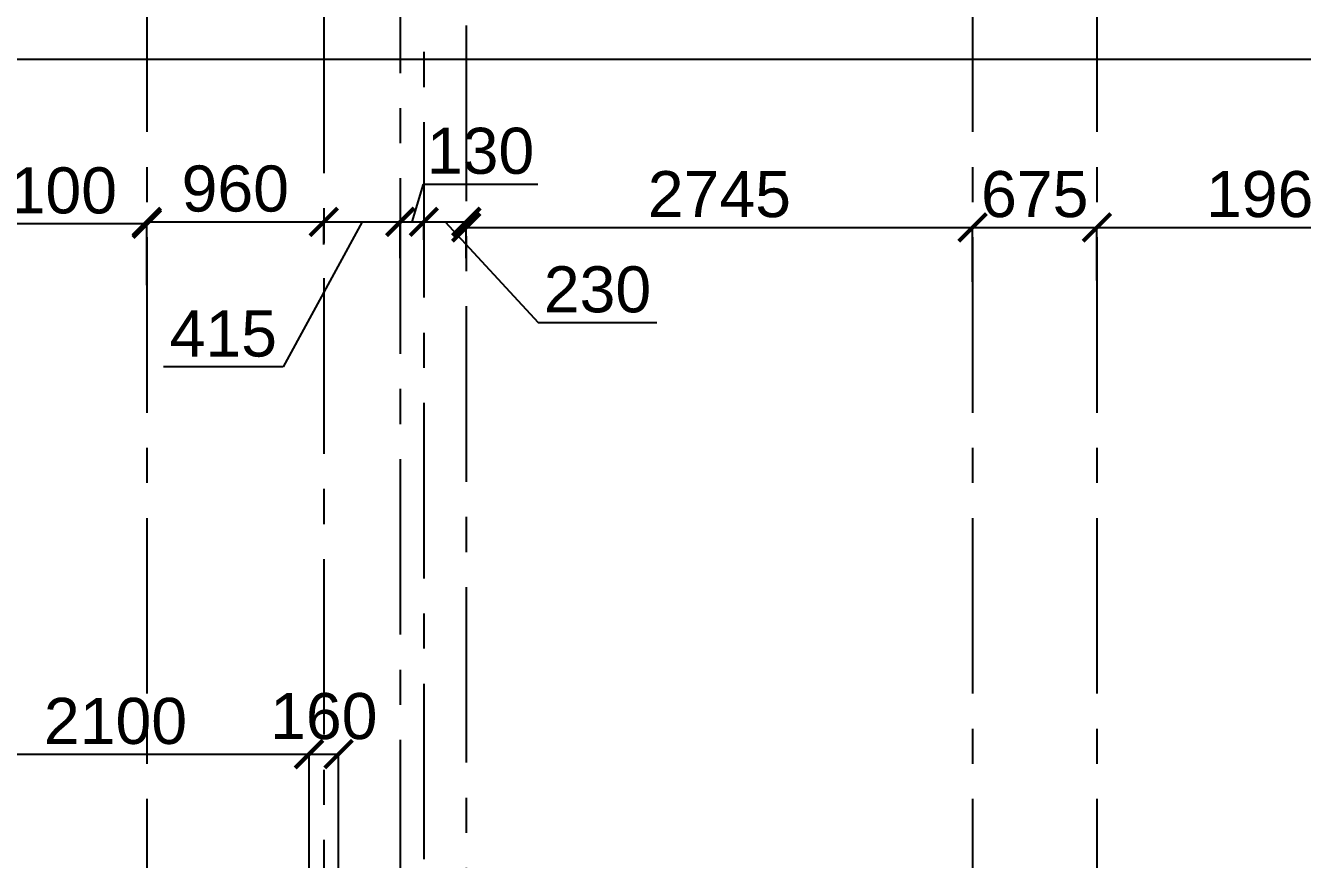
# Model space of a CAD drawing. Header units: inches. Extents: x 207135 to 337634, y -175669 to -89669.
# Drawn here: x 262923 to 269851, y -99770 to -95243 of the extents above; entities that cross this region are included whole.
import ezdxf

# ---------------------------------------------------------------- set-up
doc = ezdxf.new("R2010")
doc.units = ezdxf.units.IN
doc.header["$MEASUREMENT"] = 0
doc.linetypes.add('CENTER', pattern=[50.8, 31.75, -6.35, 6.35, -6.35])
for name, color, linetype in [('DIM', 251, 'Continuous'), ('GRID', 8, 'CENTER'), ('GRID DIM', 4, 'Continuous')]:
    doc.layers.add(name, color=color, linetype=linetype)
doc.styles.add('T200', font='sanss___.ttf', dxfattribs={"height": 250})
doc.dimstyles.new('T 200', dxfattribs={"dimtxt": 250, "dimasz": 150, "dimexe": 1, "dimexo": 0, "dimgap": 50, "dimtad": 1, "dimdec": 0, "dimdsep": 46, "dimtxsty": 'T200', "dimblk": 'ARCHTICK', "dimcen": 2.5, "dimdle": 1, "dimclrd": 5, "dimclre": 253, "dimclrt": 1, "dimadec": 0, "dimazin": 0, "dimtfac": 1, "dimtdec": 0, "dimtmove": 2, "dimatfit": 3, "dimfxl": 0, "dimarcsym": 0})
doc.dimstyles.new('T 300', dxfattribs={"dimtxt": 250, "dimasz": 150, "dimexe": 1, "dimexo": 0, "dimgap": 50, "dimtad": 1, "dimdec": 0, "dimrnd": 5, "dimdsep": 46, "dimtxsty": 'T200', "dimblk": 'ARCHTICK', "dimcen": 2.5, "dimdle": 1, "dimclrd": 5, "dimclre": 253, "dimclrt": 4, "dimadec": 0, "dimazin": 0, "dimtfac": 1, "dimtdec": 0, "dimtmove": 2, "dimatfit": 3, "dimfxl": 0, "dimarcsym": 0})

# ---------------------------------------------------------------- blocks, each defined once
blk = doc.blocks.new('_ARCHTICK')
at = {"color": 0, "linetype": 'ByBlock', "const_width": 0.15}
blk.add_lwpolyline([(-0.5, -0.5), (0.5, 0.5)], dxfattribs=at)
blk = doc.blocks.new('*D50')
at = {"layer": 'Defpoints', "color": 0}
for p in [(300026, -95426.3), (216957.4, -95914.3, 14.7), (300026, -95914.3, 14.7)]:
    blk.add_point(p, dxfattribs=at)
at = {"layer": 'GRID DIM', "color": 5, "lineweight": -2}
blk.add_line((216956.4, -95426.3), (300027, -95426.3), dxfattribs=at)
at = {"layer": 'GRID DIM', "color": 253, "lineweight": -2}
for p, q in [((216957.4, -95914.3), (216957.4, -95425.3)), ((300026, -95914.3), (300026, -95425.3))]:
    blk.add_line(p, q, dxfattribs=at)
at = {"layer": 'GRID DIM', "color": 5, "lineweight": -2, "xscale": 150, "yscale": 150, "zscale": 150, "rotation": 180}
blk.add_blockref('_ARCHTICK', (216957.4, -95426.3), dxfattribs=at)
at = {"layer": 'GRID DIM', "color": 5, "lineweight": -2, "xscale": 150, "yscale": 150, "zscale": 150}
blk.add_blockref('_ARCHTICK', (300026, -95426.3), dxfattribs=at)
at = {"layer": 'GRID DIM', "color": 4, "insert": (258491.7, -95247.4), "char_height": 250, "attachment_point": 5, "style": 'T200'}
blk.add_mtext('83070', dxfattribs=at)
blk = doc.blocks.new('*D84')
at = {"layer": 'Defpoints', "color": 0}
for p in [(263580.7, -96318.7), (262480.7, -96581.7, 14.7), (263580.7, -96652.9, 14.7)]:
    blk.add_point(p, dxfattribs=at)
at = {"layer": 'GRID DIM', "color": 5, "lineweight": -2}
blk.add_line((262479.7, -96318.7), (263581.7, -96318.7), dxfattribs=at)
at = {"layer": 'GRID DIM', "color": 253, "lineweight": -2}
for p, q in [((262480.7, -96581.7), (262480.7, -96317.7)), ((263580.7, -96652.9), (263580.7, -96317.7))]:
    blk.add_line(p, q, dxfattribs=at)
at = {"layer": 'GRID DIM', "color": 5, "lineweight": -2, "xscale": 150, "yscale": 150, "zscale": 150, "rotation": 180}
blk.add_blockref('_ARCHTICK', (262480.7, -96318.7), dxfattribs=at)
at = {"layer": 'GRID DIM', "color": 5, "lineweight": -2, "xscale": 150, "yscale": 150, "zscale": 150}
blk.add_blockref('_ARCHTICK', (263580.7, -96318.7), dxfattribs=at)
at = {"layer": 'GRID DIM', "color": 4, "insert": (263030.7, -96140), "char_height": 250, "attachment_point": 5, "style": 'T200'}
blk.add_mtext('1100', dxfattribs=at)
blk = doc.blocks.new('*D85')
at = {"layer": 'Defpoints', "color": 0}
for p in [(264541, -96308.9), (264541, -96431.6, 14.7), (263580.7, -96652.9, 14.7)]:
    blk.add_point(p, dxfattribs=at)
at = {"layer": 'GRID DIM', "color": 5, "lineweight": -2}
blk.add_line((263579.7, -96308.9), (264542, -96308.9), dxfattribs=at)
at = {"layer": 'GRID DIM', "color": 253, "lineweight": -2}
for p, q in [((263580.7, -96652.9), (263580.7, -96307.9)), ((264541, -96431.6), (264541, -96307.9))]:
    blk.add_line(p, q, dxfattribs=at)
at = {"layer": 'GRID DIM', "color": 5, "lineweight": -2, "xscale": 150, "yscale": 150, "zscale": 150, "rotation": 180}
blk.add_blockref('_ARCHTICK', (263580.7, -96308.9), dxfattribs=at)
at = {"layer": 'GRID DIM', "color": 5, "lineweight": -2, "xscale": 150, "yscale": 150, "zscale": 150}
blk.add_blockref('_ARCHTICK', (264541, -96308.9), dxfattribs=at)
at = {"layer": 'GRID DIM', "color": 4, "insert": (264060.9, -96129.9), "char_height": 250, "attachment_point": 5, "style": 'T200'}
blk.add_mtext('960', dxfattribs=at)
blk = doc.blocks.new('*D86')
at = {"layer": 'Defpoints', "color": 0}
for p in [(264541, -96354.6, 14.7), (264956, -96308.9), (264956, -96506.8, 14.7)]:
    blk.add_point(p, dxfattribs=at)
at = {"layer": 'GRID DIM', "color": 5, "lineweight": -2}
for p, q in [((264748.5, -96308.9), (264319.8, -97095.7)), ((264540, -96308.9), (264957, -96308.9)), ((264319.8, -97095.7), (263671.7, -97095.7))]:
    blk.add_line(p, q, dxfattribs=at)
at = {"layer": 'GRID DIM', "color": 253, "lineweight": -2}
for p, q in [((264541, -96354.6), (264541, -96307.9)), ((264956, -96506.8), (264956, -96307.9))]:
    blk.add_line(p, q, dxfattribs=at)
at = {"layer": 'GRID DIM', "color": 5, "lineweight": -2, "xscale": 150, "yscale": 150, "zscale": 150, "rotation": 180}
blk.add_blockref('_ARCHTICK', (264541, -96308.9), dxfattribs=at)
at = {"layer": 'GRID DIM', "color": 5, "lineweight": -2, "xscale": 150, "yscale": 150, "zscale": 150}
blk.add_blockref('_ARCHTICK', (264956, -96308.9), dxfattribs=at)
at = {"layer": 'GRID DIM', "color": 4, "insert": (263995.7, -96916.9), "char_height": 250, "attachment_point": 5, "style": 'T200'}
blk.add_mtext('415', dxfattribs=at)
blk = doc.blocks.new('*D87')
at = {"layer": 'Defpoints', "color": 0}
for p in [(268061, -96339.1), (265313.9, -96506.8, 14.7), (268061, -96634.4, 14.7)]:
    blk.add_point(p, dxfattribs=at)
at = {"layer": 'GRID DIM', "color": 5, "lineweight": -2}
blk.add_line((265312.9, -96339.1), (268062, -96339.1), dxfattribs=at)
at = {"layer": 'GRID DIM', "color": 253, "lineweight": -2}
for p, q in [((265313.9, -96506.8), (265313.9, -96338.1)), ((268061, -96634.4), (268061, -96338.1))]:
    blk.add_line(p, q, dxfattribs=at)
at = {"layer": 'GRID DIM', "color": 5, "lineweight": -2, "xscale": 150, "yscale": 150, "zscale": 150, "rotation": 180}
blk.add_blockref('_ARCHTICK', (265313.9, -96339.1), dxfattribs=at)
at = {"layer": 'GRID DIM', "color": 5, "lineweight": -2, "xscale": 150, "yscale": 150, "zscale": 150}
blk.add_blockref('_ARCHTICK', (268061, -96339.1), dxfattribs=at)
at = {"layer": 'GRID DIM', "color": 4, "insert": (266687.4, -96160.3), "char_height": 250, "attachment_point": 5, "style": 'T200'}
blk.add_mtext('2745', dxfattribs=at)
blk = doc.blocks.new('*D88')
at = {"layer": 'Defpoints', "color": 0}
for p in [(268736, -96339.1), (268061, -96634.4, 14.7), (268736, -96626.9, 14.7)]:
    blk.add_point(p, dxfattribs=at)
at = {"layer": 'GRID DIM', "color": 5, "lineweight": -2}
blk.add_line((268060, -96339.1), (268737, -96339.1), dxfattribs=at)
at = {"layer": 'GRID DIM', "color": 253, "lineweight": -2}
for p, q in [((268061, -96634.4), (268061, -96338.1)), ((268736, -96626.9), (268736, -96338.1))]:
    blk.add_line(p, q, dxfattribs=at)
at = {"layer": 'GRID DIM', "color": 5, "lineweight": -2, "xscale": 150, "yscale": 150, "zscale": 150, "rotation": 180}
blk.add_blockref('_ARCHTICK', (268061, -96339.1), dxfattribs=at)
at = {"layer": 'GRID DIM', "color": 5, "lineweight": -2, "xscale": 150, "yscale": 150, "zscale": 150}
blk.add_blockref('_ARCHTICK', (268736, -96339.1), dxfattribs=at)
at = {"layer": 'GRID DIM', "color": 4, "insert": (268398.5, -96160.2), "char_height": 250, "attachment_point": 5, "style": 'T200'}
blk.add_mtext('675', dxfattribs=at)
blk = doc.blocks.new('*D89')
at = {"layer": 'Defpoints', "color": 0}
for p in [(270696, -96339.1), (268736, -96626.9, 14.7), (270696, -96731.6, 14.7)]:
    blk.add_point(p, dxfattribs=at)
at = {"layer": 'GRID DIM', "color": 5, "lineweight": -2}
blk.add_line((268735, -96339.1), (270697, -96339.1), dxfattribs=at)
at = {"layer": 'GRID DIM', "color": 253, "lineweight": -2}
for p, q in [((268736, -96626.9), (268736, -96338.1)), ((270696, -96731.6), (270696, -96338.1))]:
    blk.add_line(p, q, dxfattribs=at)
at = {"layer": 'GRID DIM', "color": 5, "lineweight": -2, "xscale": 150, "yscale": 150, "zscale": 150, "rotation": 180}
blk.add_blockref('_ARCHTICK', (268736, -96339.1), dxfattribs=at)
at = {"layer": 'GRID DIM', "color": 5, "lineweight": -2, "xscale": 150, "yscale": 150, "zscale": 150}
blk.add_blockref('_ARCHTICK', (270696, -96339.1), dxfattribs=at)
at = {"layer": 'GRID DIM', "color": 4, "insert": (269716, -96160.2), "char_height": 250, "attachment_point": 5, "style": 'T200'}
blk.add_mtext('1960', dxfattribs=at)
blk = doc.blocks.new('*D399')
at = {"layer": 'Defpoints', "color": 0}
for p in [(264461, -99198.2), (262360.8, -99982.6, 14.7), (264461, -99982.6, 14.7)]:
    blk.add_point(p, dxfattribs=at)
at = {"layer": 'DIM', "color": 5, "lineweight": -2}
blk.add_line((262359.8, -99198.2), (264462, -99198.2), dxfattribs=at)
at = {"layer": 'DIM', "color": 253, "lineweight": -2}
for p, q in [((262360.8, -99982.6), (262360.8, -99197.2)), ((264461, -99982.6), (264461, -99197.2))]:
    blk.add_line(p, q, dxfattribs=at)
at = {"layer": 'DIM', "color": 5, "lineweight": -2, "xscale": 150, "yscale": 150, "zscale": 150, "rotation": 180}
blk.add_blockref('_ARCHTICK', (262360.8, -99198.2), dxfattribs=at)
at = {"layer": 'DIM', "color": 5, "lineweight": -2, "xscale": 150, "yscale": 150, "zscale": 150}
blk.add_blockref('_ARCHTICK', (264461, -99198.2), dxfattribs=at)
at = {"layer": 'DIM', "color": 1, "insert": (263410.9, -99019.4), "char_height": 250, "attachment_point": 5, "style": 'T200'}
blk.add_mtext('2100', dxfattribs=at)
blk = doc.blocks.new('*D400')
at = {"layer": 'Defpoints', "color": 0}
for p in [(264621, -99198.2), (264461, -99982.6, 14.7), (264621, -99982.6, 14.7)]:
    blk.add_point(p, dxfattribs=at)
at = {"layer": 'DIM', "color": 5, "lineweight": -2}
blk.add_line((264460, -99198.2), (264622, -99198.2), dxfattribs=at)
at = {"layer": 'DIM', "color": 253, "lineweight": -2}
for p, q in [((264461, -99982.6), (264461, -99197.2)), ((264621, -99982.6), (264621, -99197.2))]:
    blk.add_line(p, q, dxfattribs=at)
at = {"layer": 'DIM', "color": 5, "lineweight": -2, "xscale": 150, "yscale": 150, "zscale": 150, "rotation": 180}
blk.add_blockref('_ARCHTICK', (264461, -99198.2), dxfattribs=at)
at = {"layer": 'DIM', "color": 5, "lineweight": -2, "xscale": 150, "yscale": 150, "zscale": 150}
blk.add_blockref('_ARCHTICK', (264621, -99198.2), dxfattribs=at)
at = {"layer": 'DIM', "color": 1, "insert": (264541, -98993.2), "char_height": 250, "attachment_point": 5, "style": 'T200'}
blk.add_mtext('160', dxfattribs=at)
blk = doc.blocks.new('*D665')
at = {"layer": 'Defpoints', "color": 0}
for p in [(265083.9, -96308.9), (264956, -96407.4), (265083.9, -96407.4, 29.5)]:
    blk.add_point(p, dxfattribs=at)
at = {"layer": 'GRID DIM', "color": 5, "lineweight": -2}
for p, q in [((265019.9, -96308.9), (265081.4, -96103.9)), ((265081.4, -96103.9), (265701.7, -96103.9)), ((264955, -96308.9), (265084.9, -96308.9))]:
    blk.add_line(p, q, dxfattribs=at)
at = {"layer": 'GRID DIM', "color": 253, "lineweight": -2}
for p, q in [((264956, -96407.4), (264956, -96307.9)), ((265083.9, -96407.4), (265083.9, -96307.9))]:
    blk.add_line(p, q, dxfattribs=at)
at = {"layer": 'GRID DIM', "color": 5, "lineweight": -2, "xscale": 150, "yscale": 150, "zscale": 150, "rotation": 180}
blk.add_blockref('_ARCHTICK', (264956, -96308.9), dxfattribs=at)
at = {"layer": 'GRID DIM', "color": 5, "lineweight": -2, "xscale": 150, "yscale": 150, "zscale": 150}
blk.add_blockref('_ARCHTICK', (265083.9, -96308.9), dxfattribs=at)
at = {"layer": 'GRID DIM', "color": 4, "insert": (265391.5, -95925), "char_height": 250, "attachment_point": 5, "style": 'T200'}
blk.add_mtext('130', dxfattribs=at)
blk = doc.blocks.new('*D666')
at = {"layer": 'Defpoints', "color": 0}
for p in [(265313.9, -96308.9), (265083.9, -96407.4, 29.5), (265313.9, -96422.5, 14.7)]:
    blk.add_point(p, dxfattribs=at)
at = {"layer": 'GRID DIM', "color": 5, "lineweight": -2}
for p, q in [((265082.9, -96308.9), (265314.9, -96308.9)), ((265198.9, -96308.9), (265704.1, -96855.9)), ((265704.1, -96855.9), (266348, -96855.9))]:
    blk.add_line(p, q, dxfattribs=at)
at = {"layer": 'GRID DIM', "color": 253, "lineweight": -2}
for p, q in [((265083.9, -96407.4), (265083.9, -96307.9)), ((265313.9, -96422.5), (265313.9, -96307.9))]:
    blk.add_line(p, q, dxfattribs=at)
at = {"layer": 'GRID DIM', "color": 5, "lineweight": -2, "xscale": 150, "yscale": 150, "zscale": 150, "rotation": 180}
blk.add_blockref('_ARCHTICK', (265083.9, -96308.9), dxfattribs=at)
at = {"layer": 'GRID DIM', "color": 5, "lineweight": -2, "xscale": 150, "yscale": 150, "zscale": 150}
blk.add_blockref('_ARCHTICK', (265313.9, -96308.9), dxfattribs=at)
at = {"layer": 'GRID DIM', "color": 4, "insert": (266026.1, -96677), "char_height": 250, "attachment_point": 5, "style": 'T200'}
blk.add_mtext('230', dxfattribs=at)

msp = doc.modelspace()

# ---------------------------------------------------------------- linework, layer by layer
at = {"layer": 'GRID', "ltscale": 30}
for p, q in [((265083.9, -94243.9, 29.5), (265083.9, -126522.9, 29.5)), ((264956, -94548.8, 14.7), (264956, -126522.9, 14.7)), ((263580.7, -94868.8, 14.7), (263580.7, -126522.9, 14.7)), ((268061, -94868.8, 14.7), (268061, -126522.9, 14.7)), ((268736, -94868.8, 14.7), (268736, -126522.9, 14.7)), ((264541, -95091.5, 14.7), (264541, -126522.9, 14.7)), ((265313.9, -95243.5, 14.7), (265313.9, -126522.9, 14.7))]:
    msp.add_line(p, q, dxfattribs=at)

# ---------------------------------------------------------------- dimensions: what is measured, and where the dimension line sits
at = {"layer": 'DIM'}
for base, p1, p2, picture, middle in [((264461, -99198.2), (262360.8, -99982.6, 14.7), (264461, -99982.6, 14.7), '*D399', (263410.9, -99019.4)), ((264621, -99198.2), (264461, -99982.6, 14.7), (264621, -99982.6, 14.7), '*D400', (264541, -98993.2))]:
    dim = msp.add_linear_dim(base=base, p1=p1, p2=p2, dimstyle='T 200', dxfattribs=at)
    dim.commit()
    dim.dimension.update_dxf_attribs({"geometry": picture, "text_midpoint": middle})
at = {"layer": 'GRID DIM'}
for base, p1, p2, picture, middle in [((300026, -95426.3), (216957.4, -95914.3, 14.7), (300026, -95914.3, 14.7), '*D50', (258491.7, -95247.4)), ((263580.7, -96318.7), (262480.7, -96581.7, 14.7), (263580.7, -96652.9, 14.7), '*D84', (263030.7, -96140)), ((264541, -96308.9), (263580.7, -96652.9, 14.7), (264541, -96431.6, 14.7), '*D85', (264060.9, -96129.9)), ((268061, -96339.1, 14.7), (265313.9, -96506.8, 29.5), (268061, -96634.4, 29.5), '*D87', (266687.4, -96160.3, 14.7)), ((268736, -96339.1, 14.7), (268061, -96634.4, 29.5), (268736, -96626.9, 29.5), '*D88', (268398.5, -96160.2, 14.7)), ((270696, -96339.1, 14.7), (268736, -96626.9, 29.5), (270696, -96731.6, 29.5), '*D89', (269716, -96160.2, 14.7))]:
    dim = msp.add_linear_dim(base=base, p1=p1, p2=p2, dimstyle='T 300', dxfattribs=at)
    dim.commit()
    dim.dimension.update_dxf_attribs({"geometry": picture, "text_midpoint": middle})
dim = msp.add_linear_dim(base=(265083.9, -96308.9), p1=(264956, -96407.4), p2=(265083.9, -96407.4, 29.5), dimstyle='T 300', override={"dimtmove": 1}, dxfattribs=at)
dim.commit()
dim.dimension.update_dxf_attribs({"geometry": '*D665', "text_midpoint": (265131.4, -95925)})
for base, p1, p2, picture, middle in [((264956, -96308.9), (264541, -96354.6, 14.7), (264956, -96506.8, 14.7), '*D86', (264269.8, -97095.7)), ((265313.9, -96308.9), (265083.9, -96407.4, 29.5), (265313.9, -96422.5, 14.7), '*D666', (265754.1, -96855.9))]:
    dim = msp.add_linear_dim(base=base, p1=p1, p2=p2, dimstyle='T 300', override={"dimtmove": 1}, dxfattribs=at)
    dim.commit()
    dim.dimension.update_dxf_attribs({"geometry": picture, "text_midpoint": middle, "dimtype": 160})

doc.saveas('drawing.dxf')
